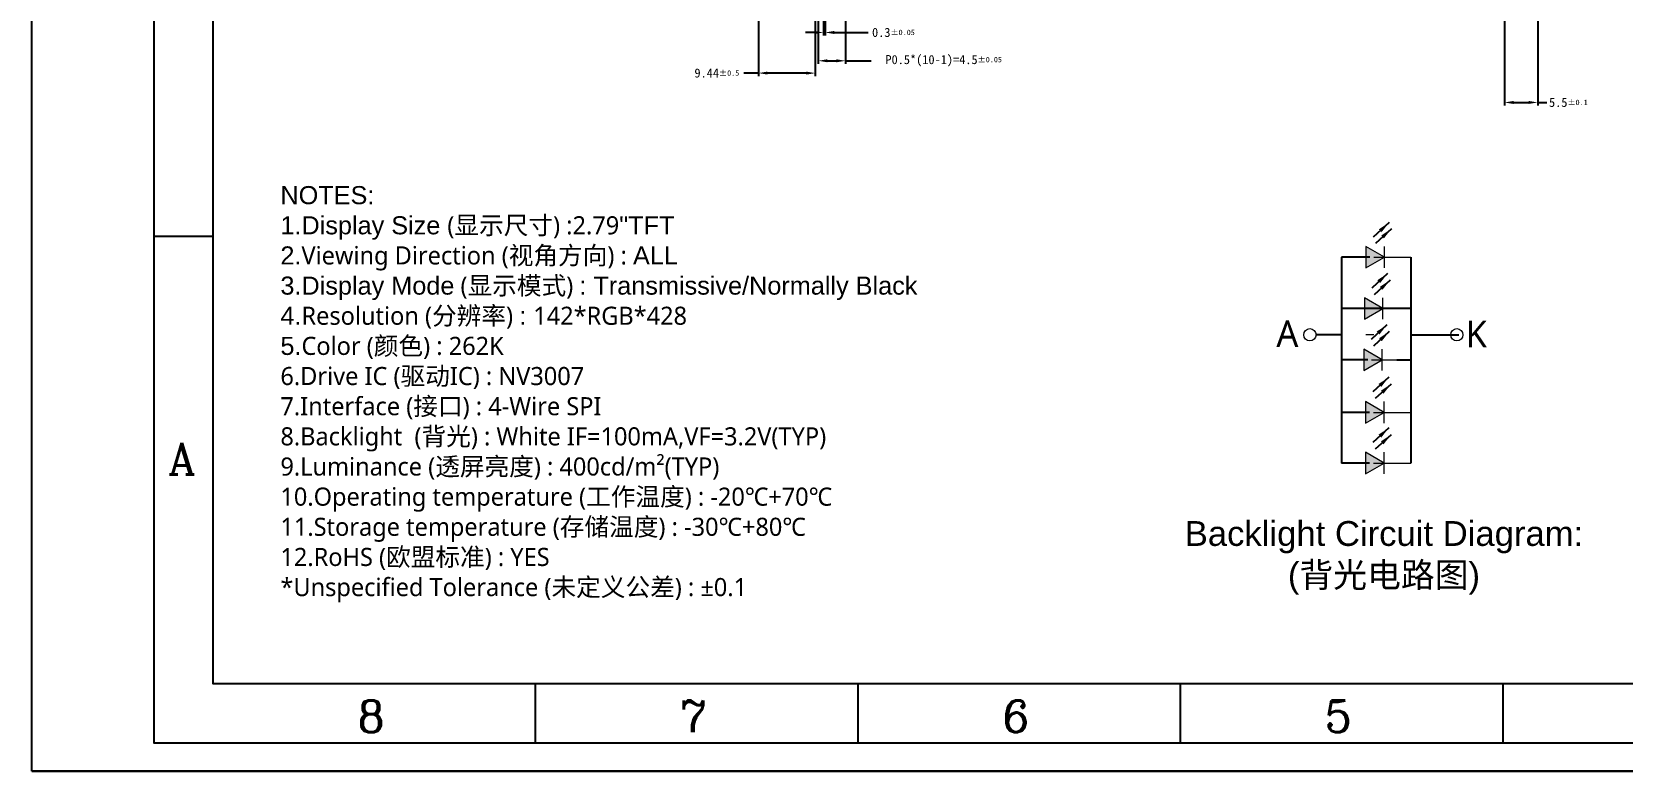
# Model space of a CAD drawing. Header units: millimetres. Extents: x 818 to 1306, y 1648 to 2013.
# Drawn here: x 818.4 to 1082.4, y 1647.6 to 1770.2 of the extents above; entities that cross this region are included whole.
import ezdxf

# ---------------------------------------------------------------- set-up
doc = ezdxf.new("R2010")
doc.units = ezdxf.units.MM
for name, color, linetype in [('1-标准图框', 40, 'Continuous'), ('3-LCD', 4, 'Continuous'), ('5-PIN文字', 7, 'Continuous'), ('6-标注', 255, 'Continuous')]:
    doc.layers.add(name, color=color, linetype=linetype)
doc.styles.add('ROMANC', font='romanc.shx', dxfattribs={"bigfont": 'gbcbig.shx'})
doc.styles.get("Standard").update_dxf_attribs({"font": 'arial.ttf'})
doc.styles.add('ZY样式1', font='')
doc.styles.add('仿宋', font='')
doc.styles.add('宋体', font='')
doc.styles.get('ZY样式1').set_extended_font_data('Microsoft YaHei')
doc.styles.get('仿宋').set_extended_font_data('仿宋_GB2312')
doc.styles.get('宋体').set_extended_font_data('Microsoft YaHei')
doc.dimstyles.new('_A1.5-公差0.05', dxfattribs={"dimtxt": 1.5, "dimasz": 1.5, "dimexe": 0.5, "dimexo": 0.1, "dimgap": 0.5, "dimtad": 0, "dimdsep": 46, "dimtxsty": '仿宋', "dimcen": 1.5, "dimclrd": 7, "dimclre": 7, "dimclrt": 7, "dimadec": 0, "dimazin": 2, "dimtol": 1, "dimtp": 0.05, "dimtm": 0.05, "dimtfac": 0.6, "dimtmove": 0, "dimatfit": 3, "dimfxl": 1, "dimtolj": 1, "dimarcsym": 0})
doc.dimstyles.new('_A1.5-公差0.1', dxfattribs={"dimtxt": 1.5, "dimasz": 1.5, "dimexe": 0.5, "dimexo": 0.1, "dimgap": 0.5, "dimtad": 0, "dimdsep": 46, "dimtxsty": '仿宋', "dimcen": 1.5, "dimclrd": 7, "dimclre": 7, "dimclrt": 7, "dimadec": 0, "dimazin": 2, "dimtol": 1, "dimtp": 0.1, "dimtm": 0.1, "dimtfac": 0.6, "dimtmove": 0, "dimatfit": 3, "dimfxl": 1, "dimtolj": 1, "dimarcsym": 0})
doc.dimstyles.new('_A1.5-公差0.5', dxfattribs={"dimtxt": 1.5, "dimasz": 1.5, "dimexe": 0.5, "dimexo": 0.1, "dimgap": 0.5, "dimtad": 0, "dimdsep": 46, "dimtxsty": '仿宋', "dimcen": 1.5, "dimclrd": 7, "dimclre": 7, "dimclrt": 7, "dimadec": 0, "dimazin": 2, "dimtol": 1, "dimtp": 0.5, "dimtm": 0.5, "dimtfac": 0.6, "dimtmove": 0, "dimatfit": 3, "dimfxl": 1, "dimtolj": 1, "dimarcsym": 0})
doc.dimstyles.new('DIM1', dxfattribs={"dimscale": 0, "dimtxt": 1.8, "dimasz": 1.5, "dimexe": 0.3, "dimexo": 1, "dimgap": 0.2, "dimtad": 0, "dimdsep": 46, "dimtxsty": 'Standard', "dimcen": 0.1, "dimadec": 0, "dimazin": 0, "dimtfac": 0.65, "dimtofl": 0, "dimtmove": 0, "dimatfit": 3, "dimfxl": 1, "dimtolj": 1, "dimarcsym": 0})

# ---------------------------------------------------------------- blocks, each defined once
blk = doc.blocks.new('*D270')
at = {"color": 7, "lineweight": -2, "transparency": 16777216}
for p, q in [((949.81, 1778.96), (949.81, 1769.63)), ((950.11, 1778.96), (950.11, 1769.63)), ((948.31, 1770.13), (946.81, 1770.13)), ((949.81, 1770.13), (950.11, 1770.13)), ((951.61, 1770.13), (957.22, 1770.13))]:
    blk.add_line(p, q, dxfattribs=at)
at = {"color": 7, "transparency": 16777216}
for points in [[(948.31, 1770.38), (948.31, 1769.88), (949.81, 1770.13)], [(951.61, 1770.38), (951.61, 1769.88), (950.11, 1770.13)]]:
    blk.add_solid(points, dxfattribs=at)
at = {"layer": 'Defpoints', "color": 0, "transparency": 16777216}
for p in [(949.81, 1779.06), (950.11, 1779.06), (950.11, 1770.13)]:
    blk.add_point(p, dxfattribs=at)
at = {"color": 7, "transparency": 16777216, "insert": (961.43, 1770.13), "char_height": 1.5, "attachment_point": 5, "style": '仿宋'}
blk.add_mtext('\\A1;0.3{\\H0.9;±0.05}', dxfattribs=at)
blk = doc.blocks.new('*D273')
at = {"color": 7, "lineweight": -2, "transparency": 16777216}
for p, q in [((1062.87, 1780.74), (1062.87, 1758.02)), ((1068.37, 1780.74), (1068.37, 1758.02)), ((1064.37, 1758.52), (1066.87, 1758.52)), ((1068.37, 1758.52), (1069.87, 1758.52))]:
    blk.add_line(p, q, dxfattribs=at)
at = {"color": 7, "transparency": 16777216}
for points in [[(1064.37, 1758.77), (1064.37, 1758.27), (1062.87, 1758.52)], [(1066.87, 1758.77), (1066.87, 1758.27), (1068.37, 1758.52)]]:
    blk.add_solid(points, dxfattribs=at)
at = {"layer": 'Defpoints', "color": 0, "transparency": 16777216}
for p in [(1062.87, 1780.84), (1068.37, 1780.84), (1068.37, 1758.52)]:
    blk.add_point(p, dxfattribs=at)
at = {"color": 7, "transparency": 16777216, "insert": (1073.47, 1758.52), "char_height": 1.5, "attachment_point": 5, "style": '仿宋'}
blk.add_mtext('\\A1;5.5{\\H0.9;±0.1}', dxfattribs=at)
blk = doc.blocks.new('*D282')
at = {"layer": '3-LCD', "color": 7, "lineweight": -2, "transparency": 16777216}
for p, q in [((948.96, 1778.96), (948.96, 1764.93)), ((953.46, 1778.96), (953.46, 1764.93)), ((950.46, 1765.43), (951.96, 1765.43)), ((953.46, 1765.43), (957.73, 1765.43))]:
    blk.add_line(p, q, dxfattribs=at)
at = {"layer": '3-LCD', "color": 7, "transparency": 16777216}
for points in [[(950.46, 1765.68), (950.46, 1765.18), (948.96, 1765.43)], [(951.96, 1765.68), (951.96, 1765.18), (953.46, 1765.43)]]:
    blk.add_solid(points, dxfattribs=at)
at = {"layer": 'Defpoints', "color": 0, "transparency": 16777216}
for p in [(948.96, 1779.06), (953.46, 1779.06), (953.46, 1765.43)]:
    blk.add_point(p, dxfattribs=at)
at = {"layer": '3-LCD', "color": 7, "transparency": 16777216, "insert": (969.77, 1765.43), "char_height": 1.5, "attachment_point": 5, "style": '仿宋'}
blk.add_mtext('\\A1;P0.5*(10-1)=4.5{\\H0.9;±0.05}', dxfattribs=at)
blk = doc.blocks.new('*D316')
at = {"layer": '3-LCD', "color": 7, "lineweight": -2, "transparency": 16777216}
for p, q in [((939.02, 1839.16), (939.02, 1762.89)), ((948.46, 1779.16), (948.46, 1762.89)), ((939.02, 1763.39), (936.62, 1763.39)), ((946.96, 1763.39), (940.52, 1763.39))]:
    blk.add_line(p, q, dxfattribs=at)
at = {"layer": '3-LCD', "color": 7, "transparency": 16777216}
for points in [[(940.52, 1763.64), (940.52, 1763.14), (939.02, 1763.39)], [(946.96, 1763.64), (946.96, 1763.14), (948.46, 1763.39)]]:
    blk.add_solid(points, dxfattribs=at)
at = {"layer": 'Defpoints', "color": 0, "transparency": 16777216}
for p in [(939.02, 1839.26), (948.46, 1779.26), (948.46, 1763.39)]:
    blk.add_point(p, dxfattribs=at)
at = {"layer": '3-LCD', "color": 7, "transparency": 16777216, "insert": (932.12, 1763.39), "char_height": 1.5, "attachment_point": 5, "style": '仿宋'}
blk.add_mtext('\\A1;9.44{\\H0.9;±0.5}', dxfattribs=at)

msp = doc.modelspace()

# ---------------------------------------------------------------- hatches: boundary and pattern name
at = {"lineweight": 0}
for points in [[(1039.839, 1734.64), (1039.839, 1731.084), (1042.918, 1732.862)], [(1039.604, 1726.117), (1039.604, 1722.561), (1042.684, 1724.339)], [(1039.489, 1717.595), (1039.489, 1714.039), (1042.569, 1715.817)], [(1039.786, 1708.894), (1039.786, 1705.338), (1042.866, 1707.116)], [(1039.786, 1700.491), (1039.786, 1696.935), (1042.866, 1698.713)]]:
    msp.add_hatch(color=7, dxfattribs=at).paths.add_polyline_path(points)

# ---------------------------------------------------------------- linework, layer by layer
at = {"color": 7, "lineweight": 0}
for p, q in [((1042.918, 1732.862), (1039.839, 1734.64)), ((1039.839, 1734.64), (1039.839, 1731.084)), ((1042.918, 1731.084), (1042.918, 1734.64)), ((1039.839, 1731.084), (1042.918, 1732.862)), ((1041.149, 1732.862), (1043.557, 1732.862)), ((1042.918, 1732.862), (1047.308, 1732.862)), ((1042.684, 1724.339), (1039.604, 1726.117)), ((1039.604, 1726.117), (1039.604, 1722.561)), ((1039.604, 1722.561), (1042.684, 1724.339)), ((1040.914, 1724.339), (1043.322, 1724.339)), ((1042.684, 1722.561), (1042.684, 1726.117)), ((1041.191, 1719.989), (1039.858, 1719.989)), ((1042.569, 1715.817), (1039.489, 1717.595)), ((1039.489, 1717.595), (1039.489, 1714.039)), ((1042.569, 1714.039), (1042.569, 1717.595)), ((1039.489, 1714.039), (1042.569, 1715.817)), ((1040.8, 1715.817), (1043.208, 1715.817)), ((1042.569, 1715.817), (1044.977, 1715.817)), ((1042.866, 1707.116), (1039.786, 1708.894)), ((1039.786, 1708.894), (1039.786, 1705.338)), ((1042.866, 1705.338), (1042.866, 1708.894)), ((1039.786, 1705.338), (1042.866, 1707.116)), ((1041.097, 1707.116), (1043.505, 1707.116)), ((1042.866, 1707.116), (1047.308, 1707.116)), ((1042.866, 1698.713), (1039.786, 1700.491)), ((1039.786, 1700.491), (1039.786, 1696.935)), ((1042.866, 1696.935), (1042.866, 1700.491)), ((1039.786, 1696.935), (1042.866, 1698.713)), ((1041.097, 1698.713), (1043.505, 1698.713)), ((1042.866, 1698.713), (1047.308, 1698.713))]:
    msp.add_line(p, q, dxfattribs=at)
for p, q in [((1040.51, 1732.862), (1035.819, 1732.862)), ((1035.819, 1732.862), (1035.819, 1707.116)), ((1047.308, 1732.862), (1047.308, 1707.116)), ((1035.819, 1724.459), (1035.819, 1698.713)), ((1037.925, 1724.339), (1035.819, 1724.339)), ((1047.308, 1724.339), (1037.925, 1724.339)), ((1047.308, 1724.459), (1047.308, 1698.713)), ((1035.819, 1719.989), (1031.577, 1719.989)), ((1047.308, 1719.989), (1052.366, 1719.989)), ((1052.366, 1719.989), (1055.272, 1719.989)), ((1040.161, 1715.817), (1035.819, 1715.817)), ((1044.977, 1715.817), (1047.308, 1715.817)), ((1040.458, 1707.116), (1035.819, 1707.116)), ((1040.458, 1698.713), (1035.819, 1698.713))]:
    msp.add_line(p, q)
for centre in [(1030.565, 1719.989), (1054.95, 1719.989)]:
    msp.add_circle(centre, 1.011, dxfattribs=at)
at = {"layer": '1-标准图框', "color": 7}
for p, q in [((848.52, 1736.307), (838.721, 1736.307)), ((902.038, 1652.261), (902.038, 1662.06)), ((955.556, 1652.261), (955.556, 1662.06)), ((1009.074, 1652.261), (1009.074, 1662.06)), ((1062.591, 1662.06), (1062.591, 1652.261))]:
    msp.add_line(p, q, dxfattribs=at)
for points in [[(838.721, 1968.845), (1286.461, 1968.845), (1286.461, 1652.261), (838.721, 1652.261)], [(848.52, 1959.046), (1276.662, 1959.046), (1276.662, 1662.06), (848.52, 1662.06)]]:
    msp.add_lwpolyline(points, close=True, dxfattribs=at)
at = {"layer": '5-PIN文字'}
for p, q in [((818.399, 1647.601), (818.399, 1972.437)), ((1305.653, 1647.601), (818.399, 1647.601)), ((818.399, 1647.601), (1305.653, 1647.601))]:
    msp.add_line(p, q, dxfattribs=at)

# ---------------------------------------------------------------- texts
at = {"color": 7, "lineweight": 0, "style": '宋体'}
for s, p in [('A', (1024.99, 1717.953)), ('K', (1056.392, 1717.911))]:
    msp.add_text(s, height=4.406, dxfattribs=at).set_placement(p)
at = {"layer": '1-标准图框', "color": 7, "style": 'ROMANC'}
for s, p in [('A', (841.054, 1696.807)), ('8', (872.466, 1654.05)), ('7', (925.983, 1654.05)), ('6', (979.501, 1654.05)), ('5', (1033.019, 1654.05))]:
    msp.add_text(s, height=5.276, dxfattribs=at).set_placement(p)
at = {"layer": '1-标准图框', "color": 7, "insert": (859.668, 1744.647), "char_height": 3, "width": 123.88872, "attachment_point": 1, "style": 'ZY样式1'}
msp.add_mtext('{\\fArial|b0|i0|c0|p34;\\C0;NOTES:\\P1.Display\\fArial|b0|i0|c134|p34; \\fArial|b0|i0|c0|p34;Size \\fMicrosoft YaHei|b0|i0|c134|p34;(显示尺寸) :2.79\\fArial|b0|i0|c0|p34;"TFT\\P2.\\fMicrosoft YaHei|b0|i0|c134|p34;Viewing Direction (视角方向) : \\fArial|b0|i0|c0|p34;\\C7;ALL\\P3.Display Mode\\fMicrosoft YaHei|b0|i0|c134|p34;\\C0; (显示模式) \\fArial|b0|i0|c0|p34;\\C7;: Transmissive\\C0;/Normally\\fArial|b0|i0|c134|p34; \\fArial|b0|i0|c0|p34;Black\\C7;\\P4.\\fMicrosoft YaHei|b0|i0|c134|p34;\\C0;Resolution (分辨率) \\fArial|b0|i0|c0|p34;\\C7;: \\fMicrosoft YaHei|b0|i0|c134|p34;\\C0;142*RGB*428\\P\\fArial|b0|i0|c0|p34;\\C7;5.\\fMicrosoft YaHei|b0|i0|c134|p34;\\C0;Color (颜色) : 262K\\P6.Drive IC (驱动IC) : NV3007\\P7.Interface (接口) : 4-Wire SPI\\P\\fMicrosoft JhengHei|b0|i0|c134|p34;8.Backlight \\fMicrosoft YaHei|b0|i0|c134|p34; (背光) : White IF=100mA,VF=3.2V(TYP)\\P9.Luminance (透屏亮度) : 400cd/m²(TYP)\\P10.Operating temperature (工作温度) : -20℃+70℃\\P11.Storage temperature (存储温度) : -30℃+80℃\\P12.RoHS (欧盟标准) : YES\\P*Unspecified Tolerance (未定义公差) : %%P0.1}', dxfattribs=at)
at = {"layer": '6-标注', "color": 0, "insert": (1007.765, 1689.083), "char_height": 4.11651, "attachment_point": 1}
msp.add_mtext_dynamic_manual_height_columns('\\pxqc;Backlight Circuit Diagram:\\P({\\fSimSun|b0|i0|c134|p2;背光电路图})', width=70.18317, gutter_width=20.583, heights=[0], dxfattribs=at)

# ---------------------------------------------------------------- dimensions: what is measured, and where the dimension line sits
for base, p1, p2, dimstyle, picture, middle in [((1068.373, 1758.524), (1062.873, 1780.838), (1068.373, 1780.838), '_A1.5-公差0.1', '*D273', (1073.466, 1758.524)), ((950.105, 1770.128), (949.805, 1779.059), (950.105, 1779.059), '_A1.5-公差0.05', '*D270', (961.43, 1770.128))]:
    dim = msp.add_linear_dim(base=base, p1=p1, p2=p2, dimstyle=dimstyle)
    dim.commit()
    dim.dimension.update_dxf_attribs({"geometry": picture, "text_midpoint": middle, "dimtype": 160})
at = {"layer": '3-LCD'}
dim = msp.add_linear_dim(base=(948.455, 1763.392), p1=(939.015, 1839.259), p2=(948.455, 1779.259), dimstyle='_A1.5-公差0.5', dxfattribs=at)
dim.commit()
dim.dimension.update_dxf_attribs({"geometry": '*D316', "text_midpoint": (932.122, 1763.392), "dimtype": 160})
dim = msp.add_linear_dim(base=(953.455, 1765.434), p1=(948.955, 1779.059), p2=(953.455, 1779.059), text='P0.5*(10-1)=<>', dimstyle='_A1.5-公差0.05', dxfattribs=at)
dim.commit()
dim.dimension.update_dxf_attribs({"geometry": '*D282', "text_midpoint": (969.765, 1765.434), "dimtype": 160})

# ---------------------------------------------------------------- leaders
at = {"color": 7, "lineweight": 0}
for points, override in [([(1043.702, 1738.592), (1041.055, 1736.163)], {"dimscale": 1, "dimasz": 2, "dimgap": 0.158419}), ([(1044.092, 1737.563), (1041.446, 1735.134)], {"dimscale": 1, "dimasz": 2, "dimgap": 0.158419}), ([(1043.468, 1730.155), (1040.821, 1727.726)], {"dimscale": 1, "dimasz": 2, "dimgap": 0.158419, "dimtxsty": '宋体'}), ([(1043.858, 1729.039), (1041.211, 1726.611)], {"dimscale": 1, "dimasz": 2, "dimgap": 0.158419, "dimtxsty": '宋体'}), ([(1043.353, 1721.633), (1040.706, 1719.205)], {"dimscale": 1, "dimasz": 2, "dimgap": 0.158419}), ([(1043.743, 1720.517), (1041.096, 1718.089)], {"dimscale": 1, "dimasz": 2, "dimgap": 0.158419}), ([(1043.65, 1712.933), (1041.003, 1710.504)], {"dimscale": 1, "dimasz": 2, "dimgap": 0.158419}), ([(1044.04, 1711.817), (1041.393, 1709.388)], {"dimscale": 1, "dimasz": 2, "dimgap": 0.158419}), ([(1043.65, 1704.529), (1041.003, 1702.101)], {"dimscale": 1, "dimasz": 2, "dimgap": 0.158419}), ([(1044.04, 1703.413), (1041.393, 1700.985)], {"dimscale": 1, "dimasz": 2, "dimgap": 0.158419})]:
    msp.add_leader(points, dimstyle='DIM1', override=override, dxfattribs=at)

doc.saveas('drawing.dxf')
